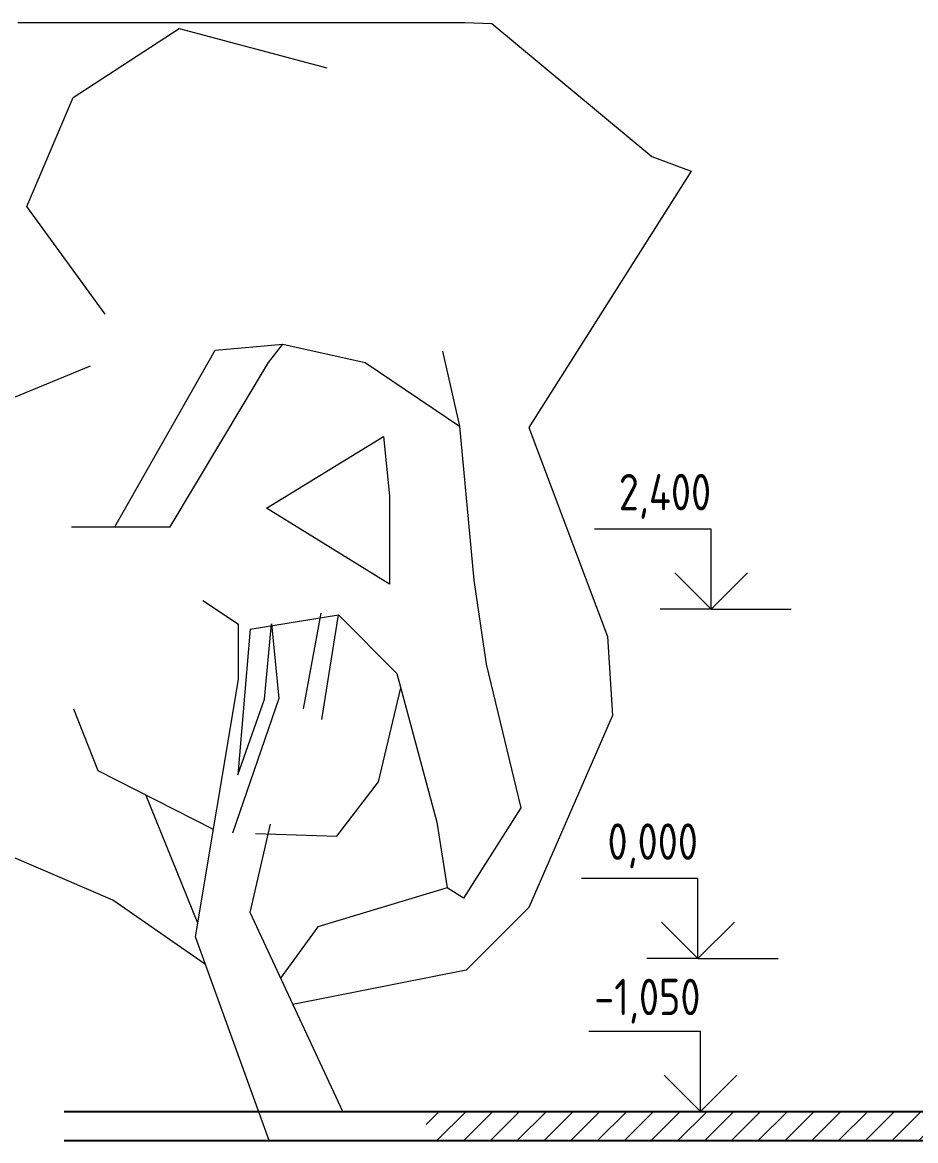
# Model space of a CAD drawing. Header units: feet. Extents: x -10410 to 374725, y -46422 to 88923.
# Drawn here: x 340250 to 346384, y -1250 to 6430 of the extents above; entities that cross this region are included whole.
import ezdxf
from ezdxf.enums import TextEntityAlignment as Align

# ---------------------------------------------------------------- set-up
doc = ezdxf.new("R2010")
doc.units = ezdxf.units.FT
doc.header["$MEASUREMENT"] = 0
doc.layers.add('2D - Общий_Ном._пера__118', color=7, linetype='Continuous', lineweight=5, true_color=0x573938)
doc.layers.add('Местность - Рельеф_Ном._пера__93', color=7, linetype='Continuous', lineweight=25, true_color=0xa2a233)
doc.layers.add('Интерьер - Мебель', color=7, linetype='Continuous')
doc.layers.add('Интерьер - Мебель_Ном._пера__1', color=7, linetype='Continuous', lineweight=20)
doc.layers.add('Конструктив - Перекрытия_Ном._пера__1', color=7, linetype='Continuous', lineweight=20)
doc.styles.add('СГЕНЕРИР_СТИЛЬ_2', font='CS_Gost2304.shx')

# ---------------------------------------------------------------- blocks, each defined once
blk = doc.blocks.new('Отметка высоты 18_3')
at = {"layer": 'Интерьер - Мебель_Ном._пера__1', "linetype": 'Continuous'}
for p, q in [((0, 0), (0, 550)), ((0, 550), (800, 550)), ((0, 0), (-250, 250)), ((0, 0), (250, 250)), ((0, 0), (-550, 0)), ((0, 0), (350, 0))]:
    blk.add_line(p, q, dxfattribs=at)
at = {"layer": 'Интерьер - Мебель_Ном._пера__1', "style": 'СГЕНЕРИР_СТИЛЬ_2'}
blk.add_attdef('ac_toplevel', text='', height=250, dxfattribs=at).set_placement((0, 603.5), align=Align.BOTTOM_LEFT)

msp = doc.modelspace()

# ---------------------------------------------------------------- hatches: boundary and pattern name
at = {"layer": '2D - Общий_Ном._пера__118', "linetype": 'Continuous'}
h = msp.add_hatch(dxfattribs=at)
h.set_pattern_fill('ЛИНИИ_НАКЛОННЫЕ__ШАГ_1_5_', color=256, style=0, pattern_type=2)
h.set_pattern_definition([(45, (0, 0), (-91.92388, 91.92388), [])])
h.paths.add_polyline_path([(343023.35748, -1050), (364537.66306, -1050), (364537.66306, -1250), (343023.35748, -1250)])

# ---------------------------------------------------------------- linework, layer by layer
at = {"layer": 'Интерьер - Мебель_Ном._пера__1', "linetype": 'Continuous'}
for p, q in [((344906.12187, -500), (344140.06103, -500)), ((344906.12187, -1050), (344906.12187, -500)), ((344906.12187, -1050), (344656.12187, -800)), ((344906.12187, -1050), (345156.12187, -800)), ((344906.12187, -1050), (344556.12187, -1050)), ((344906.12187, -1050), (345456.12187, -1050))]:
    msp.add_line(p, q, dxfattribs=at)
at = {"layer": 'Конструктив - Перекрытия_Ном._пера__1', "linetype": 'Continuous'}
for p, q in [((340219.14041, 6429.70176), (343287.76481, 6429.70176)), ((340599.5484, 5914.03761), (341326.55032, 6387.43421)), ((341326.55032, 6387.43421), (342340.97161, 6116.92186)), ((343287.76481, 6429.70176), (343473.74204, 6421.24825)), ((343473.74204, 6421.24825), (344572.69844, 5508.26909)), ((340280.45996, 5164.17978), (340599.5484, 5914.03761)), ((344572.69844, 5508.26909), (344843.21078, 5406.82696)), ((344843.21078, 5406.82696), (343727.34737, 3648.49673)), ((340819.33967, 4426.21972), (340280.45996, 5164.17978)), ((340883.96507, 2966.26911), (341574.33512, 4177.93898)), ((341574.33512, 4177.93898), (342039.27821, 4220.20653)), ((341940.65391, 4093.40387), (342039.27821, 4220.20653)), ((342039.27821, 4220.20653), (342602.84559, 4093.40387)), ((343135.60162, 4172.6144), (343250.94808, 3656.63915)), ((339623.36069, 3619.99651), (340717.89755, 4071.17227)), ((341264.37306, 2966.26911), (341940.65391, 4093.40387)), ((342602.84559, 4093.40387), (343250.94808, 3656.63915)), ((343250.94808, 3656.63915), (343349.57237, 2599.95031)), ((343727.34737, 3648.49673), (344268.37205, 2211.39991)), ((341926.56473, 3093.07177), (342729.64825, 3586.19323)), ((342729.64825, 3586.19323), (342771.9158, 3177.60688)), ((342771.9158, 3177.60688), (342771.9158, 2571.77194)), ((342771.9158, 2571.77194), (341926.56473, 3093.07177)), ((340588.0922, 2966.26911), (341264.37306, 2966.26911)), ((343349.57237, 2599.95031), (343434.10748, 2022.29374)), ((341489.80001, 2459.05846), (341734.06724, 2296.21725)), ((341813.85125, 2261.80988), (342419.68619, 2360.43417)), ((342180.28277, 1714.24781), (342302.01332, 2371.59281)), ((342306.97271, 1641.88576), (342419.68619, 2360.43417)), ((342419.68619, 2360.43417), (342821.22795, 1958.89241)), ((341813.85125, 2261.80988), (341729.31615, 1261.47778)), ((341734.06724, 1917.58653), (341734.06724, 2296.21725)), ((341912.47555, 1782.77761), (341961.16777, 2298.55447)), ((341961.16777, 2298.55447), (342009.85999, 1787.28615)), ((344268.37205, 2211.39991), (344302.1861, 1670.37522)), ((343434.10748, 2022.29374), (343673.62362, 1036.05082)), ((342821.22795, 1958.89241), (343095.96705, 937.42653)), ((341439.57669, 150.64319), (341734.06724, 1917.58653)), ((342696.01906, 1213.88564), (342847.62489, 1860.74995)), ((342009.85999, 1787.28615), (341693.36055, 862.13393)), ((341729.31615, 1261.47778), (341912.47555, 1782.77761)), ((340771.2516, 1289.65615), (340602.18138, 1712.33168)), ((344302.1861, 1670.37522), (343727.34737, 351.62754)), ((341562.42794, 887.75072), (340771.2516, 1289.65615)), ((341562.42794, 887.75072), (340771.2516, 1289.65615)), ((342408.59969, 841.93117), (342696.01906, 1213.88564)), ((341455.04551, 243.45612), (341097.46028, 1123.94715)), ((343673.62362, 1036.05082), (343279.12645, 416.1267)), ((341813.85125, 317.50241), (341954.7431, 923.33735)), ((343095.96705, 937.42653), (343166.41297, 486.57263)), ((341850.66798, 858.83819), (342408.59969, 841.93117)), ((340869.87589, 402.03752), (340179.50585, 697.9104)), ((343166.41297, 486.57263), (342278.79434, 218.87812)), ((343279.12645, 416.1267), (343166.41297, 486.57263)), ((341508.08841, -39.43742), (340869.87589, 402.03752)), ((342449.2586, -1050), (341813.85125, 317.50241)), ((343727.34737, 351.62754), (343296.21832, -79.5015)), ((342278.79434, 218.87812), (342023.28735, -133.23894)), ((341944.41764, -1250), (341439.57669, 150.64319)), ((343296.21832, -79.5015), (342107.35641, -314.16955))]:
    msp.add_line(p, q, dxfattribs=at)
at = {"layer": 'Местность - Рельеф_Ном._пера__93', "linetype": 'Continuous'}
for p, q in [((340537.66306, -1050), (352612.58257, -1050)), ((340537.66306, -1250), (352612.58257, -1250))]:
    msp.add_line(p, q, dxfattribs=at)

# ---------------------------------------------------------------- block references
at = {"layer": 'Интерьер - Мебель', "linetype": 'Continuous'}
ref = msp.add_blockref('Отметка высоты 18_3', (344979.1602, 2400), dxfattribs=dict(at, xscale=-1, zscale=1000))
ref.add_attrib('ac_toplevel', ' 2,400', dxfattribs={"layer": 'Интерьер - Мебель_Ном._пера__1', "color": 7, "height": 250, "style": 'СГЕНЕРИР_СТИЛЬ_2'}).set_placement((344979.1602, 3003.45515), align=Align.BOTTOM_RIGHT)
ref = msp.add_blockref('Отметка высоты 18_3', (344888.78369, 0), dxfattribs=dict(at, xscale=-1, zscale=1000))
ref.add_attrib('ac_toplevel', ' 0,000', dxfattribs={"layer": 'Интерьер - Мебель_Ном._пера__1', "color": 7, "height": 250, "style": 'СГЕНЕРИР_СТИЛЬ_2'}).set_placement((344888.78369, 603.45515), align=Align.BOTTOM_RIGHT)

# ---------------------------------------------------------------- texts
at = {"layer": 'Интерьер - Мебель_Ном._пера__1', "linetype": 'Continuous', "insert": (344906.12187, -446.54423), "char_height": 250, "attachment_point": 9, "style": 'СГЕНЕРИР_СТИЛЬ_2'}
msp.add_mtext('\\A1;{\\FCS_Gost2304.shx;-1,050}', dxfattribs=at)

doc.saveas('drawing.dxf')
